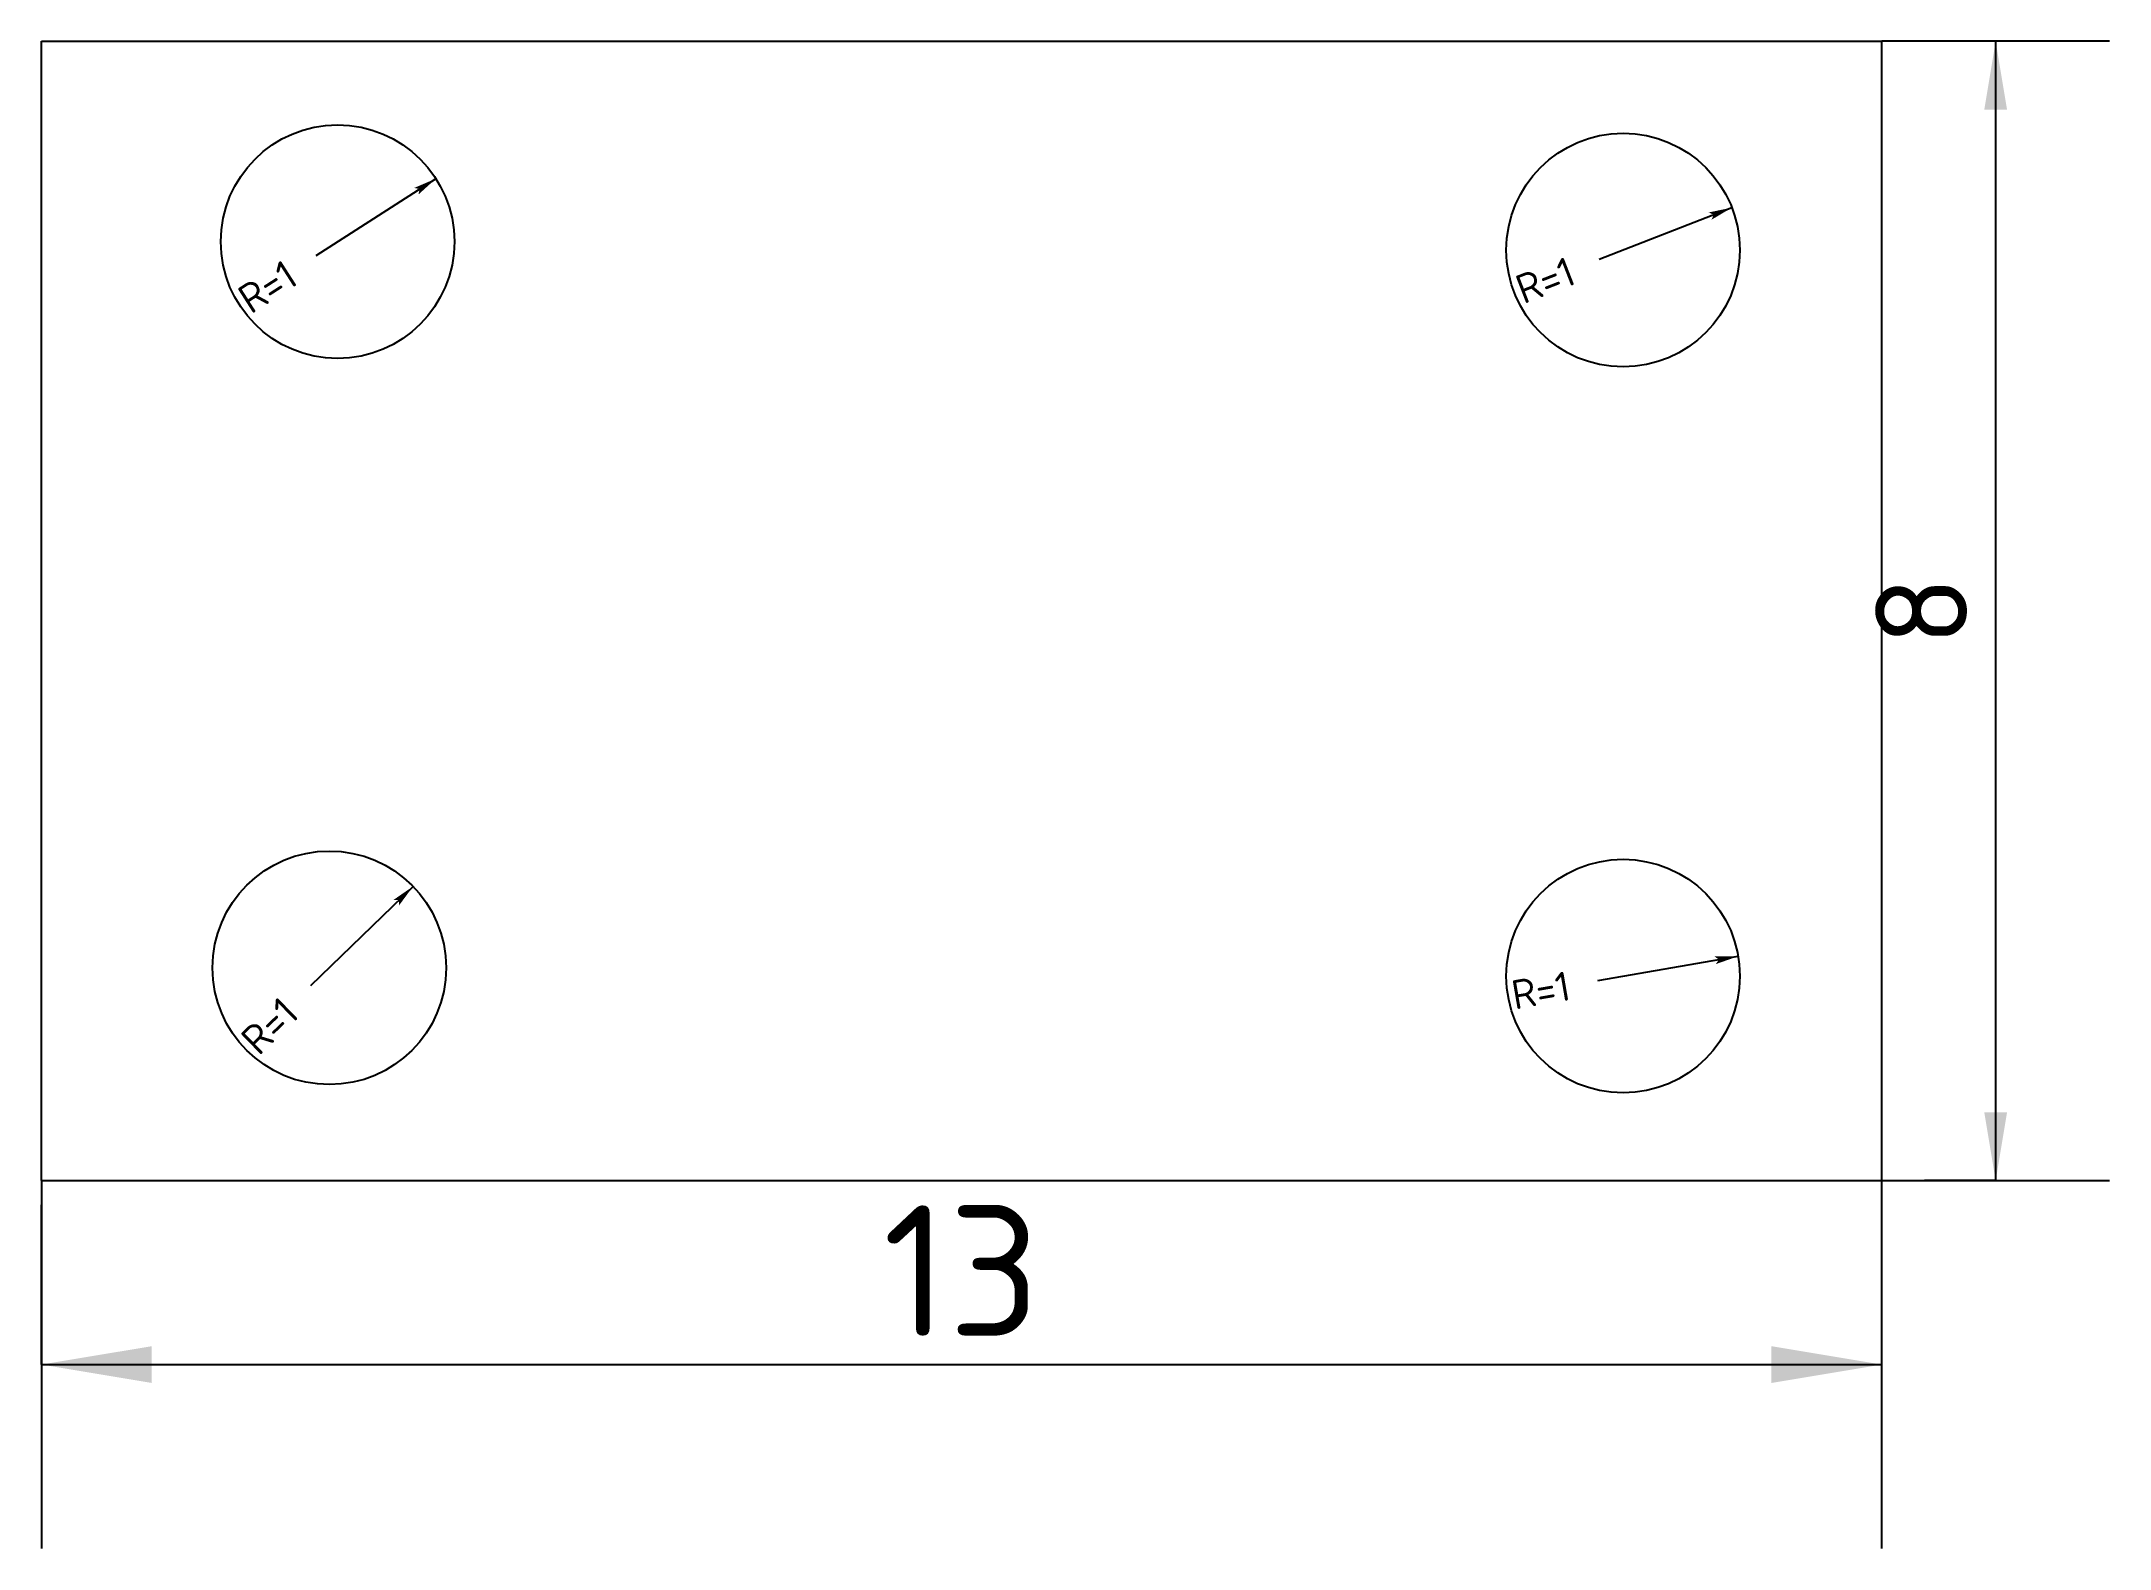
# Model space of a CAD drawing. Extents: x 0 to 14.5, y -2.6 to 8.
import ezdxf
from ezdxf.enums import TextEntityAlignment as Align

# ---------------------------------------------------------------- set-up
doc = ezdxf.new("R2010")
doc.units = 0
doc.layers.add('DIMENSIONS', color=1, linetype='CONTINUOUS')
doc.styles.add('ISOCPEUR', font='isocpeur.ttf')

# ---------------------------------------------------------------- blocks, each defined once
blk = doc.blocks.new('DIMTICK_ARROW')
at = {"color": 5}
blk.add_line((0, 0.5), (0, -0.5), dxfattribs=at)
at = {"color": 7}
blk.add_solid([(0, 0), (0.3, 0.05), (0.3, -0.05)], dxfattribs=at)
blk = doc.blocks.new('DIMTICK_RADIUS')
at = {"color": 7}
blk.add_solid([(0, 0), (0.3, 0.05), (0.3, -0.05), (0.25, 0)], dxfattribs=at)

msp = doc.modelspace()

# ---------------------------------------------------------------- linework, layer by layer
at = {"color": 3}
for p, q in [((0, 8), (12.922, 8)), ((0, 0), (0, 8)), ((0, 0), (0, 8)), ((0, 8), (12.922, 8)), ((12.922, 0), (12.922, 8)), ((12.922, 0), (12.922, 8)), ((0, 0), (12.922, 0)), ((0, 0), (12.922, 0))]:
    msp.add_line(p, q, dxfattribs=at)
for centre in [(2.08, 6.593), (11.106, 6.534), (2.022, 1.494), (11.106, 1.436)]:
    msp.add_circle(centre, 0.82, dxfattribs=at)
at = {"layer": 'DIMENSIONS', "color": 5}
for p, q in [((13.722, 8), (13.222, 8)), ((13.722, 8), (13.222, 8)), ((13.722, 8), (13.222, 8)), ((13.722, 8), (13.222, 8)), ((13.722, 8), (13.222, 8)), ((13.722, 8), (13.222, 8)), ((13.722, 8), (13.222, 8)), ((13.722, 8), (13.222, 8)), ((13.722, 8), (13.222, 8)), ((13.722, 0), (13.222, 0)), ((13.722, 0), (13.222, 0)), ((13.722, 0), (13.222, 0)), ((13.722, 0), (13.222, 0)), ((13.722, 0), (13.222, 0)), ((13.722, 0), (13.222, 0)), ((13.722, 0), (13.222, 0)), ((13.722, 0), (13.222, 0)), ((13.722, 0), (13.222, 0)), ((0, -1.292), (0, -0.171)), ((0, -1.292), (0, -0.171)), ((0, -1.292), (0, -0.171)), ((0, -1.292), (0, -0.171)), ((0, -1.292), (0, -0.171)), ((0, -1.292), (0, -0.171)), ((0, -1.292), (0, -0.171)), ((0, -1.292), (0, -0.171)), ((0, -1.292), (0, -0.171)), ((0, -1.292), (0, -0.171)), ((0, -1.292), (0, -0.171)), ((0, -1.292), (0, -0.171)), ((12.922, -1.292), (12.922, -0.171)), ((12.922, -1.292), (12.922, -0.171)), ((12.922, -1.292), (12.922, -0.171)), ((12.922, -1.292), (12.922, -0.171)), ((12.922, -1.292), (12.922, -0.171)), ((12.922, -1.292), (12.922, -0.171)), ((12.922, -1.292), (12.922, -0.171)), ((12.922, -1.292), (12.922, -0.171)), ((12.922, -1.292), (12.922, -0.171)), ((12.922, -1.292), (12.922, -0.171)), ((12.922, -1.292), (12.922, -0.171)), ((12.922, -1.292), (12.922, -0.171))]:
    msp.add_line(p, q, dxfattribs=at)
at = {"layer": 'DIMENSIONS', "color": 7}
for p, q in [((13.722, 0), (13.722, 8)), ((13.722, 0), (13.722, 8)), ((13.722, 0), (13.722, 8)), ((13.722, 0), (13.722, 8)), ((13.722, 0), (13.722, 8)), ((13.722, 0), (13.722, 8)), ((13.722, 0), (13.722, 8)), ((13.722, 0), (13.722, 8)), ((13.722, 0), (13.722, 8)), ((1.929, 6.496), (2.771, 7.036)), ((1.929, 6.496), (2.771, 7.036)), ((1.929, 6.496), (2.771, 7.036)), ((10.938, 6.469), (11.87, 6.832)), ((10.938, 6.469), (11.87, 6.832)), ((1.893, 1.369), (2.61, 2.066)), ((1.893, 1.369), (2.61, 2.066)), ((1.893, 1.369), (2.61, 2.066)), ((1.893, 1.369), (2.61, 2.066)), ((10.929, 1.405), (11.914, 1.575)), ((0, -1.292), (12.922, -1.292)), ((0, -1.292), (12.922, -1.292)), ((0, -1.292), (12.922, -1.292)), ((0, -1.292), (12.922, -1.292)), ((0, -1.292), (12.922, -1.292)), ((0, -1.292), (12.922, -1.292)), ((0, -1.292), (12.922, -1.292)), ((0, -1.292), (12.922, -1.292)), ((0, -1.292), (12.922, -1.292)), ((0, -1.292), (12.922, -1.292)), ((0, -1.292), (12.922, -1.292)), ((0, -1.292), (12.922, -1.292))]:
    msp.add_line(p, q, dxfattribs=at)

# ---------------------------------------------------------------- block references
at = {"layer": 'DIMENSIONS'}
for name, p, xscale, yscale, rotation in [('DIMTICK_ARROW', (13.722, 8), 1.5999034020586556, 1.5999034020586556, 270), ('DIMTICK_ARROW', (13.722, 8), 1.5999034020586556, 1.5999034020586556, 270), ('DIMTICK_ARROW', (13.722, 8), 1.5999034020586556, 1.5999034020586556, 270), ('DIMTICK_ARROW', (13.722, 8), 1.5999034020586556, 1.5999034020586556, 270), ('DIMTICK_ARROW', (13.722, 8), 1.5999034020586556, 1.5999034020586556, 270), ('DIMTICK_ARROW', (13.722, 8), 1.5999034020586556, 1.5999034020586556, 270), ('DIMTICK_ARROW', (13.722, 8), 1.5999034020586556, 1.5999034020586556, 270), ('DIMTICK_ARROW', (13.722, 8), 1.5999034020586556, 1.5999034020586556, 270), ('DIMTICK_ARROW', (13.722, 8), 1.5999034020586556, 1.5999034020586556, 270), ('DIMTICK_RADIUS', (2.771, 7.036), 0.5469755220713353, 0.5469755220713353, 212.70422048691768), ('DIMTICK_RADIUS', (2.771, 7.036), 0.5469755220713353, 0.5469755220713353, 212.70422048691768), ('DIMTICK_RADIUS', (2.771, 7.036), 0.5469755220713353, 0.5469755220713353, 212.70422048691768), ('DIMTICK_RADIUS', (11.87, 6.832), 0.5469755220713353, 0.5469755220713353, 201.2450645843012), ('DIMTICK_RADIUS', (11.87, 6.832), 0.5469755220713353, 0.5469755220713353, 201.2450645843012), ('DIMTICK_RADIUS', (2.61, 2.066), 0.5469755220713353, 0.5469755220713353, 224.16337638953416), ('DIMTICK_RADIUS', (2.61, 2.066), 0.5469755220713353, 0.5469755220713353, 224.16337638953416), ('DIMTICK_RADIUS', (2.61, 2.066), 0.5469755220713353, 0.5469755220713353, 224.16337638953416), ('DIMTICK_RADIUS', (2.61, 2.066), 0.5469755220713353, 0.5469755220713353, 224.16337638953416), ('DIMTICK_RADIUS', (11.914, 1.575), 0.5469755220713353, 0.5469755220713353, 189.78590868168476), ('DIMTICK_ARROW', (13.722, 0), 1.5999034020586556, 1.5999034020586556, 90), ('DIMTICK_ARROW', (13.722, 0), 1.5999034020586556, 1.5999034020586556, 90), ('DIMTICK_ARROW', (13.722, 0), 1.5999034020586556, 1.5999034020586556, 90), ('DIMTICK_ARROW', (13.722, 0), 1.5999034020586556, 1.5999034020586556, 90), ('DIMTICK_ARROW', (13.722, 0), 1.5999034020586556, 1.5999034020586556, 90), ('DIMTICK_ARROW', (13.722, 0), 1.5999034020586556, 1.5999034020586556, 90), ('DIMTICK_ARROW', (13.722, 0), 1.5999034020586556, 1.5999034020586556, 90), ('DIMTICK_ARROW', (13.722, 0), 1.5999034020586556, 1.5999034020586556, 90), ('DIMTICK_ARROW', (13.722, 0), 1.5999034020586556, 1.5999034020586556, 90), ('DIMTICK_ARROW', (12.922, -1.292), 2.584459341787059, 2.584459341787059, 180), ('DIMTICK_ARROW', (12.922, -1.292), 2.584459341787059, 2.584459341787059, 180), ('DIMTICK_ARROW', (12.922, -1.292), 2.584459341787059, 2.584459341787059, 180), ('DIMTICK_ARROW', (12.922, -1.292), 2.584459341787059, 2.584459341787059, 180), ('DIMTICK_ARROW', (12.922, -1.292), 2.584459341787059, 2.584459341787059, 180), ('DIMTICK_ARROW', (12.922, -1.292), 2.584459341787059, 2.584459341787059, 180), ('DIMTICK_ARROW', (12.922, -1.292), 2.584459341787059, 2.584459341787059, 180), ('DIMTICK_ARROW', (12.922, -1.292), 2.584459341787059, 2.584459341787059, 180), ('DIMTICK_ARROW', (12.922, -1.292), 2.584459341787059, 2.584459341787059, 180), ('DIMTICK_ARROW', (12.922, -1.292), 2.584459341787059, 2.584459341787059, 180), ('DIMTICK_ARROW', (12.922, -1.292), 2.584459341787059, 2.584459341787059, 180), ('DIMTICK_ARROW', (12.922, -1.292), 2.584459341787059, 2.584459341787059, 180)]:
    msp.add_blockref(name, p, dxfattribs=dict(at, xscale=xscale, yscale=yscale, rotation=rotation))
at = {"layer": 'DIMENSIONS', "xscale": 2.584459341787059, "yscale": 2.584459341787059}
msp.add_blockref('DIMTICK_ARROW', (0, -1.292), dxfattribs=at)
msp.add_blockref('DIMTICK_ARROW', (0, -1.292), dxfattribs=at)
msp.add_blockref('DIMTICK_ARROW', (0, -1.292), dxfattribs=at)
msp.add_blockref('DIMTICK_ARROW', (0, -1.292), dxfattribs=at)
msp.add_blockref('DIMTICK_ARROW', (0, -1.292), dxfattribs=at)
msp.add_blockref('DIMTICK_ARROW', (0, -1.292), dxfattribs=at)
msp.add_blockref('DIMTICK_ARROW', (0, -1.292), dxfattribs=at)
msp.add_blockref('DIMTICK_ARROW', (0, -1.292), dxfattribs=at)
msp.add_blockref('DIMTICK_ARROW', (0, -1.292), dxfattribs=at)
msp.add_blockref('DIMTICK_ARROW', (0, -1.292), dxfattribs=at)
msp.add_blockref('DIMTICK_ARROW', (0, -1.292), dxfattribs=at)
msp.add_blockref('DIMTICK_ARROW', (0, -1.292), dxfattribs=at)

# ---------------------------------------------------------------- texts
at = {"layer": 'DIMENSIONS', "color": 7, "style": 'ISOCPEUR'}
for rotation, p in [(32.7042, (1.761, 6.388)), (32.7042, (1.761, 6.388)), (32.7042, (1.761, 6.388)), (21.2451, (10.752, 6.397)), (21.2451, (10.752, 6.397)), (9.7859, (10.732, 1.371)), (44.1634, (1.75, 1.23)), (44.1634, (1.75, 1.23)), (44.1634, (1.75, 1.23)), (44.1634, (1.75, 1.23))]:
    msp.add_text('R=1', height=0.2051, rotation=rotation, dxfattribs=at).set_placement(p, align=Align.MIDDLE_RIGHT)
msp.add_text('8', height=0.644, rotation=90, dxfattribs=at).set_placement((13.2, 4), align=Align.MIDDLE_CENTER)
msp.add_text('8', height=0.644, rotation=90, dxfattribs=at).set_placement((13.2, 4), align=Align.MIDDLE_CENTER)
msp.add_text('8', height=0.644, rotation=90, dxfattribs=at).set_placement((13.2, 4), align=Align.MIDDLE_CENTER)
msp.add_text('8', height=0.644, rotation=90, dxfattribs=at).set_placement((13.2, 4), align=Align.MIDDLE_CENTER)
msp.add_text('8', height=0.644, rotation=90, dxfattribs=at).set_placement((13.2, 4), align=Align.MIDDLE_CENTER)
msp.add_text('8', height=0.644, rotation=90, dxfattribs=at).set_placement((13.2, 4), align=Align.MIDDLE_CENTER)
msp.add_text('8', height=0.644, rotation=90, dxfattribs=at).set_placement((13.2, 4), align=Align.MIDDLE_CENTER)
msp.add_text('8', height=0.644, rotation=90, dxfattribs=at).set_placement((13.2, 4), align=Align.MIDDLE_CENTER)
msp.add_text('8', height=0.644, rotation=90, dxfattribs=at).set_placement((13.2, 4), align=Align.MIDDLE_CENTER)
msp.add_text('13', height=0.9179, dxfattribs=at).set_placement((6.461, -0.633), align=Align.MIDDLE_CENTER)
msp.add_text('13', height=0.9179, dxfattribs=at).set_placement((6.461, -0.633), align=Align.MIDDLE_CENTER)
msp.add_text('13', height=0.9179, dxfattribs=at).set_placement((6.461, -0.633), align=Align.MIDDLE_CENTER)
msp.add_text('13', height=0.9179, dxfattribs=at).set_placement((6.461, -0.633), align=Align.MIDDLE_CENTER)
msp.add_text('13', height=0.9179, dxfattribs=at).set_placement((6.461, -0.633), align=Align.MIDDLE_CENTER)
msp.add_text('13', height=0.9179, dxfattribs=at).set_placement((6.461, -0.633), align=Align.MIDDLE_CENTER)
msp.add_text('13', height=0.9179, dxfattribs=at).set_placement((6.461, -0.633), align=Align.MIDDLE_CENTER)
msp.add_text('13', height=0.9179, dxfattribs=at).set_placement((6.461, -0.633), align=Align.MIDDLE_CENTER)
msp.add_text('13', height=0.9179, dxfattribs=at).set_placement((6.461, -0.633), align=Align.MIDDLE_CENTER)
msp.add_text('13', height=0.9179, dxfattribs=at).set_placement((6.461, -0.633), align=Align.MIDDLE_CENTER)
msp.add_text('13', height=0.9179, dxfattribs=at).set_placement((6.461, -0.633), align=Align.MIDDLE_CENTER)
msp.add_text('13', height=0.9179, dxfattribs=at).set_placement((6.461, -0.633), align=Align.MIDDLE_CENTER)

doc.saveas('drawing.dxf')
